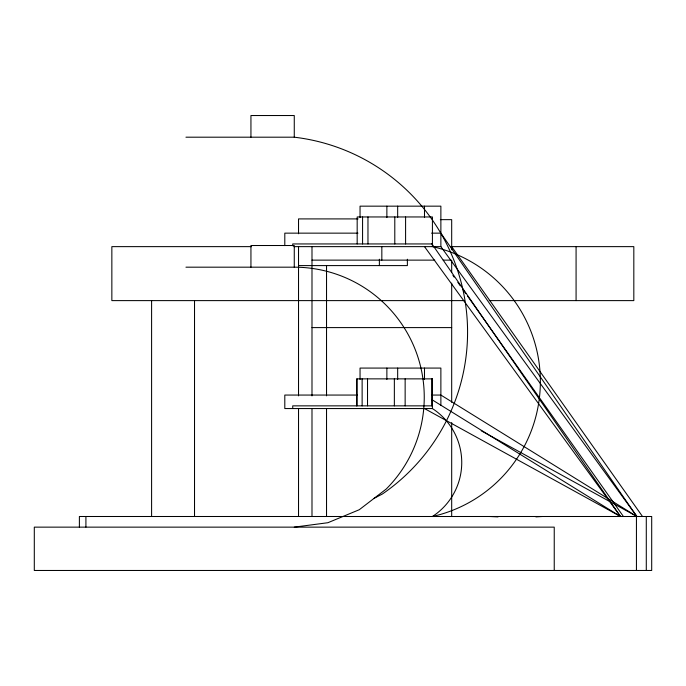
<?xml version="1.0" encoding="UTF-8"?>
<svg xmlns="http://www.w3.org/2000/svg" width="686" height="686" viewBox="0 0 686 686"><rect width="100%" height="100%" fill="white"/><g stroke="black" fill="none" stroke-linecap="round" stroke-linejoin="round"><path stroke-width="1.03" d="M374.144 498.31L382.419 493.989A196.333 196.333 0 0 0 294.268 137.191L294.268 115.531L250.939 115.531L250.939 137.191M294.268 527.14L327.908 522.715L359.258 509.732L386.175 489.075A129.98 129.98 0 0 0 294.268 267.18L294.268 245.511L250.939 245.511L250.939 267.18M535.895 516.884L542.292 516.498M185.949 137.191L294.268 137.191M358.101 218.911L298.53 218.911L298.53 233.763M440.335 219.649L451.688 219.649L451.688 249.755M357.981 233.146L284.801 233.146L284.801 245.597M431.588 233.146L440.875 233.146L636.908 516.498L481.203 430.765M432.42 243.942L292.725 243.942L292.725 245.742M251.479 246.634L111.852 246.634L111.852 300.614L464.559 300.614M293.797 246.634L432.42 246.634A138.306 138.306 0 0 1 432.42 516.498A64.33 64.33 0 0 0 432.42 408.556L432.42 378.869L356.729 378.869L356.729 405.855M433.406 246.634L440.875 246.634L636.908 516.498L440.875 395.059L431.588 395.059M450.805 246.634L633.821 246.634L633.821 300.614L489.204 300.614M311.993 260.131L434.752 260.131M443.216 260.131L450.625 260.131M298.53 265.593L407.373 265.593L407.373 259.231M185.949 267.18L294.268 267.18M311.993 327.599L451.688 327.599M357.38 395.059L284.801 395.059L284.801 408.556L432.42 408.556M432.42 405.855L292.725 405.855L292.725 408.556M489.693 516.498L498.019 516.901M424.497 408.556L620.53 516.498L431.803 243.702M431.751 399.561L620.53 516.498L424.497 246.634M451.688 246.634L642.508 516.498M452.914 275.36L454.141 277.101M457.836 282.323L460.289 285.796M462.75 289.278L465.828 293.625M467.672 296.232L623.42 516.498M646.289 516.498L646.289 570.469M636.437 516.498L636.437 570.469M576.077 246.634L576.077 300.614M554.237 570.469L554.237 527.14L34.3 527.14L34.3 570.469L651.7 570.469L651.7 516.498L79.387 516.498L79.387 527.08M451.688 260.131L451.688 272.582M451.688 283.147L451.688 402.305M451.688 422.585L451.688 516.498M440.875 246.634L440.875 206.16L360.047 206.16L360.047 217.573M440.875 405.443L440.875 368.073L360.047 368.073L360.047 379.495M432.42 246.634L432.42 216.956L357.174 216.956L357.174 243.942M432.231 378.869L432.231 405.855M431.974 378.869L431.974 405.855M424.497 206.16L424.497 217.573M424.497 368.073L424.497 379.495M405.589 216.956L405.589 243.942M405.143 378.869L405.143 405.855M397.666 206.16L397.666 217.573M397.666 368.073L397.666 379.495M394.793 216.956L394.793 243.942M394.356 378.869L394.356 405.855M386.87 206.16L386.87 217.573M386.87 368.073L386.87 379.495M381.836 246.634L381.836 260.131M379.375 259.231L379.375 265.593M367.97 216.956L367.97 243.942M367.525 378.869L367.525 405.855M362.568 216.956L362.568 243.942M362.131 378.869L362.131 405.855M356.994 378.869L356.994 405.855M326.536 265.593L326.536 395.856M326.536 408.667L326.536 516.498M311.993 246.634L311.993 395.899M311.993 408.71L311.993 516.498M298.53 246.497L298.53 395.856M298.53 408.667L298.53 516.498M194.524 300.614L194.524 516.498M151.597 300.614L151.597 516.498M85.913 516.498L85.913 527.08"/></g></svg>
